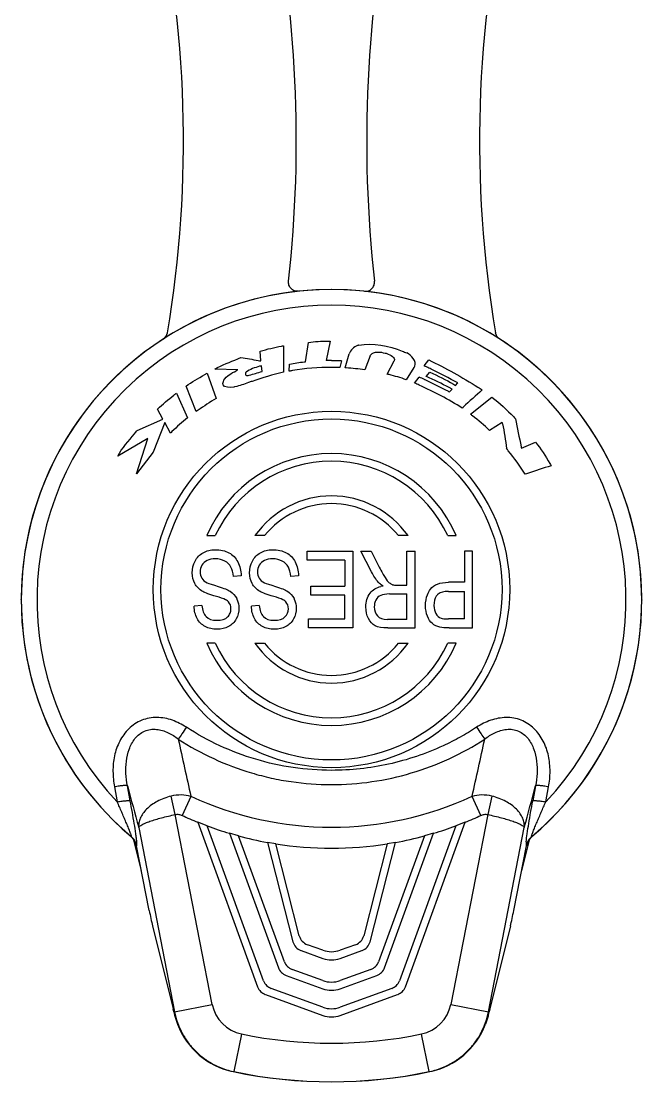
# Model space of a CAD drawing. Header units: millimetres. Extents: x 0 to 420, y 0 to 297.
# Drawn here: x 261.8 to 298.2, y 137.5 to 199.6 of the extents above; entities that cross this region are included whole.
import ezdxf

# ---------------------------------------------------------------- set-up
doc = ezdxf.new("R2010")
doc.units = ezdxf.units.MM
doc.header["$LTSCALE"] = 23.1
doc.layers.get('0').update_dxf_attribs({"linetype": 'CONTINUOUS'})
doc.layers.add('_24_IMPORT', color=7, linetype='CONTINUOUS')

msp = doc.modelspace()

# ---------------------------------------------------------------- linework, layer by layer
at = {"color": 7}
for p, q in [((272.732, 152.514), (272.175, 152.731)), ((272.175, 152.731), (275.68, 143.099)), ((284.32, 143.099), (287.825, 152.731)), ((287.825, 152.731), (287.268, 152.514)), ((276.031, 143.45), (272.732, 152.514)), ((274.564, 151.927), (274.03, 152.079)), ((274.03, 152.079), (276.892, 144.217)), ((283.108, 144.217), (285.97, 152.079)), ((287.268, 152.514), (283.969, 143.45)), ((285.97, 152.079), (285.436, 151.927)), ((277.243, 144.568), (274.564, 151.927)), ((276.736, 151.463), (276.25, 151.546)), ((276.25, 151.546), (277.741, 145.739)), ((278.117, 146.083), (276.736, 151.463)), ((283.264, 151.463), (281.883, 146.083)), ((282.259, 145.739), (283.75, 151.546)), ((285.436, 151.927), (282.757, 144.568)), ((283.75, 151.546), (283.264, 151.463)), ((278.216, 145.219), (279.497, 144.763)), ((279.497, 145.241), (278.592, 145.563)), ((281.408, 145.563), (280.503, 145.241)), ((280.503, 144.763), (281.784, 145.219)), ((279.487, 143.466), (277.691, 144.12)), ((282.309, 144.12), (280.513, 143.466)), ((277.34, 143.769), (279.487, 142.987)), ((280.513, 142.987), (282.66, 143.769)), ((279.487, 141.907), (276.48, 143.002)), ((283.52, 143.002), (280.513, 141.907)), ((276.129, 142.651), (279.487, 141.428)), ((280.513, 141.428), (283.871, 142.651))]:
    msp.add_line(p, q, dxfattribs=at)
at = {"color": 9}
for start, end in [(245.20314, 247.94153), (292.05847, 294.79686), (249.58702, 253.35085), (286.64915, 290.41298), (254.87816, 259.63206), (260.98752, 279.01248), (280.36794, 285.12184)]:
    msp.add_arc((280, 172.043), 20.837, start, end, dxfattribs=at)
at = {"color": 7}
for centre, radius, start, end in [((278.844, 146.27), 0.75, 194.4, 250.4), ((281.156, 146.27), 0.75, 289.6, 345.6), ((278.467, 145.926), 0.75, 194.4, 250.4), ((280, 146.654), 1.5, 250.4, 289.6), ((281.533, 145.926), 0.75, 289.6, 345.6), ((277.947, 144.825), 0.75, 200, 250), ((280, 146.176), 1.5, 250.4, 289.6), ((282.053, 144.825), 0.75, 290, 340), ((277.596, 144.474), 0.75, 200, 250), ((282.404, 144.474), 0.75, 290, 340), ((276.736, 143.706), 0.75, 200, 250), ((280, 144.876), 1.5, 250, 290), ((283.264, 143.706), 0.75, 290, 340), ((276.385, 143.355), 0.75, 200, 250), ((280, 144.397), 1.5, 250, 290), ((283.615, 143.355), 0.75, 290, 340), ((280, 143.317), 1.5, 250, 290), ((280, 142.838), 1.5, 250, 290)]:
    msp.add_arc(centre, radius, start, end, dxfattribs=at)
at = {"layer": '_24_IMPORT', "color": 7}
for p, q in [((277.198, 180.603), (277.191, 179.048)), ((278.485, 179.667), (278.648, 180.799)), ((279.925, 180.866), (279.685, 179.738)), ((275.872, 179.713), (275.824, 180.283)), ((280.796, 179.309), (281.041, 180.138)), ((282.27, 180.019), (281.945, 179.193)), ((275.934, 179.1), (275.899, 179.431)), ((277.526, 179.107), (277.543, 179.526)), ((280.591, 179.729), (280.483, 179.324)), ((283.259, 178.937), (283.659, 179.726)), ((284.823, 179.334), (284.375, 178.611)), ((285.419, 179.428), (285.691, 179.772)), ((272.732, 179.006), (273.247, 177.516)), ((274.521, 179.19), (273.178, 179.235)), ((284.865, 178.418), (285.128, 178.766)), ((285.548, 178.805), (285.754, 179.058)), ((272.073, 176.75), (271.49, 178.238)), ((285.448, 178.631), (285.465, 178.623)), ((287.253, 178.284), (287.387, 178.428)), ((270.929, 177.834), (271.571, 176.382)), ((286.895, 177.907), (287.051, 178.062)), ((288.123, 176.603), (289.386, 177.585)), ((270.14, 176.303), (269.817, 176.892)), ((268.634, 175.65), (270.14, 176.303)), ((270.243, 176.11), (269.573, 174.382)), ((270.572, 175.487), (270.243, 176.11)), ((289.978, 176.106), (289.247, 175.645)), ((269.247, 175.168), (267.495, 174.135)), ((268.589, 173.109), (269.247, 175.168)), ((269.573, 174.382), (268.589, 173.109)), ((291.107, 174.619), (291.926, 174.957)), ((272.701, 169.493), (273.194, 169.493)), ((276.085, 169.493), (275.522, 169.493)), ((284.478, 169.493), (283.915, 169.493)), ((286.806, 169.493), (287.299, 169.493)), ((278.567, 168.593), (281.254, 168.593)), ((278.567, 168.062), (278.567, 168.593)), ((281.254, 168.593), (281.254, 164.093)), ((281.715, 168.593), (282.315, 168.593)), ((282.342, 167.368), (281.715, 168.593)), ((282.315, 168.593), (282.791, 167.656)), ((284.412, 168.593), (284.888, 168.593)), ((284.412, 166.594), (284.412, 168.593)), ((284.888, 164.093), (284.888, 168.593)), ((288.25, 168.593), (287.774, 168.593)), ((287.774, 168.593), (287.774, 166.763)), ((288.25, 164.093), (288.25, 168.593)), ((280.777, 168.062), (278.567, 168.062)), ((280.777, 168.062), (280.777, 166.53)), ((274.717, 167.147), (274.267, 167.098)), ((278.071, 167.147), (277.622, 167.098)), ((278.786, 166.53), (280.777, 166.53)), ((278.786, 166.002), (278.786, 166.53)), ((283.859, 166.594), (284.412, 166.594)), ((287.774, 166.763), (286.85, 166.763)), ((280.777, 166.002), (278.786, 166.002)), ((280.777, 164.624), (280.777, 166.002)), ((283.388, 166.079), (284.412, 166.079)), ((284.412, 164.59), (284.412, 166.079)), ((286.843, 166.232), (287.774, 166.232)), ((287.774, 164.624), (287.774, 166.232)), ((272.416, 165.403), (271.959, 165.36)), ((275.77, 165.403), (275.314, 165.36)), ((278.651, 164.624), (280.777, 164.624)), ((278.651, 164.093), (278.651, 164.624)), ((284.412, 164.59), (283.272, 164.59)), ((287.774, 164.624), (286.853, 164.624)), ((281.254, 164.093), (278.651, 164.093)), ((283.292, 164.093), (284.888, 164.093)), ((286.892, 164.093), (288.25, 164.093)), ((273.194, 163.193), (272.701, 163.193)), ((275.522, 163.193), (276.085, 163.193)), ((283.915, 163.193), (284.478, 163.193)), ((287.299, 163.193), (286.806, 163.193)), ((268.885, 149.877), (268.46, 151.597)), ((291.54, 151.597), (291.115, 149.877)), ((269.336, 147.559), (268.599, 151.351)), ((290.664, 147.559), (291.401, 151.351)), ((269.531, 146.665), (270.733, 141.802)), ((290.469, 146.665), (289.267, 141.802))]:
    msp.add_line(p, q, dxfattribs=at)
at = {"layer": '_24_IMPORT', "color": 9}
for p, q in [((261.852, 165.743), (261.852, 165.766)), ((298.148, 165.743), (298.148, 165.719)), ((267.3, 154.795), (267.465, 153.919)), ((268.226, 153.977), (268.06, 154.861)), ((291.94, 154.861), (291.774, 153.977)), ((292.535, 153.919), (292.7, 154.795)), ((270.863, 153.176), (270.618, 154.254)), ((271.776, 154.242), (271.261, 153.127)), ((288.739, 153.127), (288.224, 154.242)), ((289.382, 154.254), (289.137, 153.176)), ((273.021, 142.069), (270.863, 153.176)), ((289.137, 153.176), (286.979, 142.069)), ((268.722, 152.424), (270.818, 141.641)), ((289.182, 141.641), (291.278, 152.424)), ((268.599, 151.351), (268.604, 151.354)), ((291.396, 151.354), (291.401, 151.351)), ((270.818, 141.641), (270.772, 141.639)), ((270.818, 141.641), (273.021, 142.07)), ((286.979, 142.07), (289.182, 141.641)), ((289.228, 141.639), (289.182, 141.641)), ((274.734, 140.338), (274.278, 138.135)), ((285.722, 138.135), (285.266, 140.338)), ((274.25, 138.135), (274.278, 138.135)), ((285.722, 138.135), (285.75, 138.135))]:
    msp.add_line(p, q, dxfattribs=at)
at = {"layer": '_24_IMPORT', "color": 7}
for radius in [10.425, 9.975]:
    msp.add_circle((280, 166.343), radius, dxfattribs=at)
for centre, radius, start, end in [((203.842, 192.588), 67.5, 350.42254, 13.09918), ((356.158, 192.584), 67.5, 166.89781, 189.57438), ((203.842, 192.588), 74.1, 353.63338, 11.8126), ((356.158, 192.584), 74.1, 168.1847, 186.36396), ((280, 165.743), 18.153, 310.1638, 229.8362), ((269.882, 181.445), 0.527, 302.74718, 350.38057), ((279.971, 167.377), 12.364, 89.86657, 91.32408), ((279.852, 159.483), 19.851, 88.17718, 89.57206), ((281.536, 169.799), 9.66, 66.11036, 68.16893), ((280, 166.343), 7.95, 23.34248, 156.65752), ((280, 166.343), 7.5, 24.83459, 155.16541), ((280, 166.343), 5.475, 35.12362, 144.87638), ((280, 166.343), 5.025, 38.81925, 141.18075), ((283.322, 164.781), 1.789, 99.56534, 103.97434), ((283.733, 167.096), 0.497, 249.20288, 253.8841), ((273.468, 165.321), 1.104, 22.44543, 26.73153), ((276.822, 165.321), 1.104, 22.44542, 26.73154), ((286.662, 165.589), 0.64, 137.93974, 146.32806), ((286.559, 165.681), 0.501, 130.28391, 137.88637), ((280, 166.343), 7.95, 203.34248, 336.65752), ((280, 166.343), 7.5, 204.83459, 335.16541), ((280, 166.343), 5.475, 215.12362, 324.87638), ((280, 166.343), 5.025, 218.81925, 321.18075), ((267.715, 151.177), 0.901, 37.73662, 50.20752), ((267.95, 151.47), 0.526, 13.90937, 49.43758), ((267.718, 151.179), 0.898, 11.00239, 37.74379), ((292.282, 151.179), 0.898, 142.24541, 169.01093), ((292.051, 151.47), 0.526, 130.56611, 166.08703), ((292.285, 151.178), 0.901, 129.79053, 142.25987), ((276.649, 143.013), 6.035, 193.15292, 195.70933), ((283.249, 143.039), 6.14, 344.3108, 346.8233), ((302.143, 138.62), 13.264, 166.11986, 166.84165), ((276.166, 142.875), 5.533, 195.693, 200.82732), ((275.154, 142.494), 4.452, 200.86763, 258.27457), ((284.846, 142.494), 4.452, 281.72266, 339.13348), ((280, 165.743), 28.2, 258.23411, 281.76543)]:
    msp.add_arc(centre, radius, start, end, dxfattribs=at)
at = {"layer": '_24_IMPORT', "color": 9}
for centre, radius, start, end in [((280, 165.743), 18.148, 0, 179.92581), ((280, 165.743), 17.232, 316.6731, 223.3269), ((280, 165.743), 18.148, 180, 229.86142), ((280, 165.743), 18.148, 310.13858, 359.92581), ((491.356, 204.402), 225.236, 191.99579, 192.86754), ((74.315, 203.152), 219.429, 347.12092, 348.01561), ((710.039, 273.609), 457.653, 195.03869, 195.35484), ((-169.176, 278.807), 477.484, 344.65172, 344.95473), ((280, 172.043), 19.608, 245.20314, 294.79686), ((267.72, 151.181), 0.901, 43.30665, 49.76874), ((267.715, 151.177), 0.907, 36.89207, 43.30861), ((292.28, 151.18), 0.901, 162.44042, 168.89191), ((292.281, 151.18), 0.902, 136.67425, 162.45833), ((292.28, 151.181), 0.901, 130.23126, 136.69219), ((275.179, 142.491), 2.198, 191.05544, 258.34444), ((284.821, 142.491), 2.198, 281.65771, 348.94738), ((280, 165.743), 25.944, 258.29084, 281.7098), ((280, 165.743), 28.194, 258.2896, 281.7104)]:
    msp.add_arc(centre, radius, start, end, dxfattribs=at)
at = {"layer": '_24_IMPORT', "color": 7}
for centre, major_axis, start_param, end_param in [((269.443, 147.559), (-0.293, 1.5), 1.557391, 2.195835), ((290.557, 147.559), (0.293, 1.5), -2.195835, -1.557391), ((270.821, 140.908), (-0.293, 1.5), -1.074837, -0.945757)]:
    msp.add_ellipse(centre, major_axis=major_axis, ratio=0.06863, start_param=start_param, end_param=end_param, dxfattribs=at)
for points, knots in [([(278.064, 183.792), (277.987, 183.784), (277.827, 183.804), (277.623, 183.93), (277.496, 184.134), (277.477, 184.294), (277.485, 184.371)], [0, 0, 0, 0, 0.250062, 0.500021, 0.74997, 1, 1, 1, 1]), ([(281.936, 183.792), (282.013, 183.784), (282.173, 183.802), (282.377, 183.93), (282.505, 184.133), (282.523, 184.294), (282.514, 184.371)], [0, 0, 0, 0, 0.250089, 0.500037, 0.749963, 1, 1, 1, 1]), ([(289.833, 181.002), (289.772, 181.041), (289.666, 181.147), (289.61, 181.286), (289.598, 181.357)], [0, 0, 0, 0, 0.500023, 1, 1, 1, 1]), ([(275.824, 180.283), (276.234, 180.409), (276.694, 180.513), (277.157, 180.597), (277.198, 180.603)], [0, 0, 0, 0, 0.912515, 1, 1, 1, 1]), ([(278.648, 180.799), (279.022, 180.864), (279.452, 180.865), (279.879, 180.867), (279.925, 180.866)], [0, 0, 0, 0, 0.891005, 1, 1, 1, 1]), ([(281.592, 180.633), (281.587, 180.632), (281.56, 180.627), (281.323, 180.549), (281.105, 180.35), (281.041, 180.138)], [0, 0, 0, 0, 0.019502, 0.112613, 1, 1, 1, 1]), ([(281.592, 180.633), (282.433, 180.799), (283.435, 180.568), (284.316, 180.218), (284.401, 180.178)], [0, 0, 0, 0, 0.901393, 1, 1, 1, 1]), ([(282.27, 180.019), (282.276, 180.038), (282.447, 180.295), (282.865, 180.243), (283.136, 180.171)], [0, 0, 0, 0, 0.066309, 1, 1, 1, 1]), ([(283.136, 180.171), (283.172, 180.165), (283.386, 180.121), (283.76, 179.895), (283.659, 179.726)], [0, 0, 0, 0, 0.158865, 1, 1, 1, 1]), ([(284.823, 179.334), (284.844, 179.358), (285.029, 179.645), (284.674, 180.055), (284.401, 180.178)], [0, 0, 0, 0, 0.094819, 1, 1, 1, 1]), ([(273.178, 179.235), (273.606, 179.473), (274.123, 179.674), (274.635, 179.883), (274.694, 179.907)], [0, 0, 0, 0, 0.885351, 1, 1, 1, 1]), ([(274.694, 179.907), (275.037, 179.87), (275.428, 179.79), (275.82, 179.722), (275.872, 179.713)], [0, 0, 0, 0, 0.867742, 1, 1, 1, 1]), ([(275.899, 179.431), (275.864, 179.422), (275.552, 179.331), (275.221, 179.237), (274.998, 179.05)], [0, 0, 0, 0, 0.111352, 1, 1, 1, 1]), ([(280, 179.333), (279.235, 179.339), (278.401, 179.291), (277.588, 179.124), (277.526, 179.107)], [0, 0, 0, 0, 0.921589, 1, 1, 1, 1]), ([(277.543, 179.526), (277.831, 179.583), (278.146, 179.632), (278.462, 179.665), (278.485, 179.667)], [0, 0, 0, 0, 0.924588, 1, 1, 1, 1]), ([(280, 179.741), (280.171, 179.741), (280.368, 179.737), (280.565, 179.73), (280.591, 179.729)], [0, 0, 0, 0, 0.867246, 1, 1, 1, 1]), ([(285.837, 179.229), (285.744, 179.274), (285.604, 179.341), (285.465, 179.407), (285.419, 179.428)], [0, 0, 0, 0, 0.673307, 1, 1, 1, 1]), ([(285.691, 179.772), (286.681, 179.299), (287.728, 178.711), (288.739, 178.071), (288.822, 178.016)], [0, 0, 0, 0, 0.916817, 1, 1, 1, 1]), ([(271.49, 178.238), (271.84, 178.486), (272.264, 178.728), (272.682, 178.977), (272.732, 179.006)], [0, 0, 0, 0, 0.880552, 1, 1, 1, 1]), ([(273.706, 178.579), (273.858, 178.84), (274.187, 179.017), (274.487, 179.174), (274.521, 179.19)], [0, 0, 0, 0, 0.888149, 1, 1, 1, 1]), ([(274.998, 179.05), (274.959, 179.011), (274.938, 178.81), (275.118, 178.871), (275.185, 178.881)], [0, 0, 0, 0, 0.45278, 1, 1, 1, 1]), ([(277.191, 179.048), (276.566, 178.917), (275.888, 178.701), (275.217, 178.474), (275.15, 178.45)], [0, 0, 0, 0, 0.900063, 1, 1, 1, 1]), ([(281.945, 179.193), (281.587, 179.241), (281.205, 179.286), (280.82, 179.308), (280.796, 179.309)], [0, 0, 0, 0, 0.937921, 1, 1, 1, 1]), ([(284.375, 178.611), (284.045, 178.731), (283.67, 178.835), (283.294, 178.929), (283.259, 178.937)], [0, 0, 0, 0, 0.905846, 1, 1, 1, 1]), ([(287.051, 178.062), (286.618, 178.303), (286.11, 178.539), (285.605, 178.778), (285.548, 178.805)], [0, 0, 0, 0, 0.886304, 1, 1, 1, 1]), ([(285.754, 179.058), (286.226, 178.847), (286.728, 178.59), (287.214, 178.308), (287.253, 178.284)], [0, 0, 0, 0, 0.919589, 1, 1, 1, 1]), ([(274.284, 178.184), (274.072, 178.148), (273.559, 178.135), (273.661, 178.505), (273.706, 178.579)], [0, 0, 0, 0, 0.713251, 1, 1, 1, 1]), ([(275.15, 178.45), (274.891, 178.347), (274.601, 178.255), (274.307, 178.188), (274.284, 178.184)], [0, 0, 0, 0, 0.92353, 1, 1, 1, 1]), ([(287.649, 176.947), (286.856, 177.471), (285.912, 177.943), (284.956, 178.378), (284.865, 178.418)], [0, 0, 0, 0, 0.905118, 1, 1, 1, 1]), ([(285.465, 178.623), (285.889, 178.435), (286.363, 178.188), (286.834, 177.939), (286.895, 177.907)], [0, 0, 0, 0, 0.870184, 1, 1, 1, 1]), ([(269.817, 176.892), (270.116, 177.191), (270.506, 177.486), (270.881, 177.794), (270.929, 177.834)], [0, 0, 0, 0, 0.871319, 1, 1, 1, 1]), ([(273.247, 177.516), (272.888, 177.299), (272.5, 177.039), (272.113, 176.777), (272.073, 176.75)], [0, 0, 0, 0, 0.897234, 1, 1, 1, 1]), ([(288.822, 178.016), (288.445, 177.688), (288.048, 177.338), (287.669, 176.968), (287.649, 176.947)], [0, 0, 0, 0, 0.946045, 1, 1, 1, 1]), ([(289.386, 177.585), (289.843, 177.242), (290.306, 176.822), (290.726, 176.364), (290.759, 176.326)], [0, 0, 0, 0, 0.919478, 1, 1, 1, 1]), ([(271.571, 176.382), (271.255, 176.132), (270.926, 175.827), (270.603, 175.518), (270.572, 175.487)], [0, 0, 0, 0, 0.900784, 1, 1, 1, 1]), ([(289.247, 175.645), (288.935, 175.956), (288.55, 176.265), (288.164, 176.571), (288.123, 176.603)], [0, 0, 0, 0, 0.894734, 1, 1, 1, 1]), ([(290.759, 176.326), (290.871, 175.784), (290.988, 175.215), (291.102, 174.645), (291.107, 174.619)], [0, 0, 0, 0, 0.954033, 1, 1, 1, 1]), ([(267.495, 174.135), (267.74, 174.624), (268.191, 175.088), (268.581, 175.584), (268.634, 175.65)], [0, 0, 0, 0, 0.866565, 1, 1, 1, 1]), ([(289.978, 176.106), (289.985, 176.084), (290.113, 175.585), (290.178, 175.073), (290.241, 174.586)], [0, 0, 0, 0, 0.045498, 1, 1, 1, 1]), ([(291.334, 173.092), (291.029, 173.567), (290.663, 174.066), (290.275, 174.545), (290.241, 174.586)], [0, 0, 0, 0, 0.915388, 1, 1, 1, 1]), ([(291.926, 174.957), (292.25, 174.575), (292.551, 174.106), (292.827, 173.627), (292.852, 173.581)], [0, 0, 0, 0, 0.906174, 1, 1, 1, 1]), ([(292.852, 173.581), (292.388, 173.44), (291.882, 173.276), (291.378, 173.107), (291.334, 173.092)], [0, 0, 0, 0, 0.911519, 1, 1, 1, 1]), ([(268.292, 151.87), (268.292, 151.87), (268.296, 151.87), (268.299, 151.868), (268.301, 151.869)], [0, 0, 0, 0, 0.208966, 1, 1, 1, 1]), ([(291.699, 151.869), (291.699, 151.869), (291.703, 151.869), (291.706, 151.87), (291.708, 151.87)], [0, 0, 0, 0, 0.208801, 1, 1, 1, 1]), ([(289.161, 141.379), (289.138, 141.3), (289.089, 141.142), (289.035, 140.986), (289.005, 140.908)], [0, 0, 0, 0, 0.494084, 1, 1, 1, 1])]:
    msp.add_open_spline(points, degree=3, knots=knots, dxfattribs=at)
for points in [[(275.185, 178.881), (275.437, 178.946), (275.687, 179.019), (275.934, 179.1)], [(287.387, 178.428), (286.875, 178.704), (286.36, 178.974), (285.837, 179.229)], [(272.016, 167.999), (272.126, 168.212), (272.283, 168.378), (272.49, 168.493)], [(272.49, 168.493), (272.696, 168.608), (272.927, 168.669), (273.182, 168.669)], [(273.182, 168.669), (273.509, 168.669), (273.781, 168.608), (274.002, 168.491)], [(274.002, 168.491), (274.223, 168.375), (274.395, 168.197), (274.52, 167.957)], [(275.371, 167.999), (275.481, 168.212), (275.638, 168.378), (275.844, 168.493)], [(275.844, 168.493), (276.05, 168.608), (276.281, 168.669), (276.536, 168.669)], [(276.536, 168.669), (276.863, 168.669), (277.136, 168.608), (277.357, 168.491)], [(277.357, 168.491), (277.578, 168.375), (277.75, 168.197), (277.875, 167.957)], [(271.851, 167.322), (271.851, 167.561), (271.908, 167.788), (272.016, 167.999)], [(272.413, 167.758), (272.345, 167.641), (272.31, 167.512), (272.31, 167.371)], [(272.723, 168.033), (272.585, 167.966), (272.482, 167.874), (272.413, 167.758)], [(273.204, 168.135), (273.022, 168.135), (272.863, 168.101), (272.723, 168.033)], [(273.757, 168.004), (273.595, 168.092), (273.41, 168.135), (273.204, 168.135)], [(274.12, 167.653), (274.042, 167.798), (273.921, 167.914), (273.757, 168.004)], [(274.267, 167.098), (274.248, 167.325), (274.199, 167.509), (274.12, 167.653)], [(274.52, 167.957), (274.646, 167.718), (274.712, 167.448), (274.717, 167.147)], [(275.206, 167.322), (275.206, 167.561), (275.262, 167.788), (275.371, 167.999)], [(275.768, 167.758), (275.699, 167.641), (275.665, 167.512), (275.665, 167.371)], [(276.077, 168.033), (275.94, 167.966), (275.837, 167.874), (275.768, 167.758)], [(276.559, 168.135), (276.377, 168.135), (276.217, 168.101), (276.077, 168.033)], [(277.111, 168.004), (276.949, 168.092), (276.765, 168.135), (276.559, 168.135)], [(277.475, 167.653), (277.396, 167.798), (277.276, 167.914), (277.111, 168.004)], [(277.622, 167.098), (277.602, 167.325), (277.553, 167.509), (277.475, 167.653)], [(277.875, 167.957), (278, 167.718), (278.066, 167.448), (278.071, 167.147)], [(282.791, 167.656), (282.929, 167.385), (283.046, 167.181), (283.136, 167.038)], [(272.002, 166.684), (271.903, 166.867), (271.851, 167.082), (271.851, 167.322)], [(272.31, 167.371), (272.31, 167.23), (272.345, 167.107), (272.409, 167.003)], [(272.409, 167.003), (272.475, 166.898), (272.583, 166.809), (272.733, 166.737)], [(275.356, 166.684), (275.257, 166.867), (275.206, 167.082), (275.206, 167.322)], [(275.665, 167.371), (275.665, 167.23), (275.699, 167.107), (275.764, 167.003)], [(275.764, 167.003), (275.829, 166.898), (275.937, 166.809), (276.087, 166.737)], [(282.738, 166.77), (282.6, 166.929), (282.467, 167.128), (282.342, 167.368)], [(283.136, 167.038), (283.226, 166.895), (283.307, 166.794), (283.379, 166.737)], [(272.466, 166.225), (272.256, 166.346), (272.102, 166.499), (272.002, 166.684)], [(272.733, 166.737), (272.831, 166.689), (273.045, 166.616), (273.374, 166.518)], [(273.374, 166.518), (273.705, 166.419), (273.936, 166.324), (274.069, 166.237)], [(275.82, 166.225), (275.611, 166.346), (275.456, 166.499), (275.356, 166.684)], [(276.087, 166.737), (276.185, 166.689), (276.399, 166.616), (276.728, 166.518)], [(276.728, 166.518), (277.06, 166.419), (277.29, 166.324), (277.424, 166.237)], [(282.258, 166.128), (282.334, 166.228), (282.428, 166.311), (282.54, 166.378)], [(282.54, 166.378), (282.642, 166.438), (282.758, 166.484), (282.89, 166.517)], [(282.915, 166.617), (282.842, 166.668), (282.783, 166.719), (282.738, 166.77)], [(283.024, 166.545), (282.985, 166.569), (282.948, 166.593), (282.915, 166.617)], [(283.379, 166.737), (283.437, 166.69), (283.496, 166.655), (283.556, 166.632)], [(283.595, 166.619), (283.616, 166.613), (283.644, 166.607), (283.678, 166.603)], [(283.678, 166.603), (283.726, 166.597), (283.787, 166.594), (283.859, 166.594)], [(285.612, 166.031), (285.658, 166.152), (285.719, 166.264), (285.795, 166.366)], [(285.795, 166.366), (285.991, 166.631), (286.342, 166.763), (286.85, 166.763)], [(273.263, 165.937), (272.875, 166.048), (272.61, 166.143), (272.466, 166.225)], [(273.799, 165.743), (273.674, 165.806), (273.495, 165.871), (273.263, 165.937)], [(273.981, 165.616), (273.944, 165.657), (273.884, 165.7), (273.799, 165.743)], [(274.069, 166.237), (274.24, 166.125), (274.371, 165.983), (274.454, 165.818)], [(274.488, 165.743), (274.549, 165.596), (274.579, 165.434), (274.579, 165.256)], [(276.618, 165.937), (276.23, 166.048), (275.964, 166.143), (275.82, 166.225)], [(277.154, 165.743), (277.028, 165.806), (276.85, 165.871), (276.618, 165.937)], [(277.335, 165.616), (277.298, 165.657), (277.238, 165.7), (277.154, 165.743)], [(277.424, 166.237), (277.595, 166.125), (277.725, 165.983), (277.809, 165.818)], [(277.843, 165.743), (277.903, 165.596), (277.934, 165.434), (277.934, 165.256)], [(282.01, 165.32), (282.01, 165.64), (282.094, 165.91), (282.258, 166.128)], [(282.597, 165.726), (282.533, 165.603), (282.501, 165.468), (282.501, 165.32)], [(282.877, 165.996), (282.754, 165.94), (282.661, 165.848), (282.597, 165.726)], [(283.388, 166.079), (283.172, 166.079), (283, 166.051), (282.877, 165.996)], [(285.502, 165.394), (285.502, 165.629), (285.539, 165.841), (285.612, 166.031)], [(286.13, 165.943), (286.04, 165.808), (285.993, 165.631), (285.993, 165.412)], [(286.843, 166.232), (286.571, 166.232), (286.368, 166.177), (286.235, 166.064)], [(272.137, 164.652), (272.028, 164.86), (271.969, 165.096), (271.959, 165.36)], [(272.416, 165.403), (272.44, 165.121), (272.524, 164.906), (272.667, 164.76)], [(274.12, 165.216), (274.12, 165.379), (274.073, 165.511), (273.981, 165.616)], [(274.068, 164.949), (274.103, 165.031), (274.12, 165.12), (274.12, 165.216)], [(274.579, 165.256), (274.579, 165.029), (274.528, 164.817), (274.425, 164.621)], [(275.491, 164.652), (275.382, 164.86), (275.323, 165.096), (275.314, 165.36)], [(275.77, 165.403), (275.795, 165.121), (275.878, 164.906), (276.021, 164.76)], [(277.278, 164.74), (277.411, 164.872), (277.475, 165.032), (277.475, 165.216)], [(277.475, 165.216), (277.475, 165.379), (277.428, 165.511), (277.335, 165.616)], [(277.934, 165.256), (277.934, 165.029), (277.882, 164.817), (277.779, 164.621)], [(282.161, 164.643), (282.062, 164.848), (282.01, 165.075), (282.01, 165.32)], [(282.501, 165.32), (282.501, 165.109), (282.565, 164.934), (282.689, 164.796)], [(285.613, 164.78), (285.539, 164.967), (285.502, 165.173), (285.502, 165.394)], [(285.993, 165.412), (285.993, 165.225), (286.033, 165.066), (286.109, 164.931)], [(272.607, 164.178), (272.404, 164.286), (272.246, 164.442), (272.137, 164.652)], [(272.667, 164.76), (272.809, 164.614), (273.018, 164.541), (273.293, 164.541)], [(273.293, 164.541), (273.582, 164.541), (273.791, 164.608), (273.924, 164.74)], [(273.924, 164.74), (273.987, 164.804), (274.035, 164.873), (274.068, 164.949)], [(274.425, 164.621), (274.321, 164.424), (274.172, 164.274), (273.973, 164.17)], [(275.962, 164.178), (275.758, 164.286), (275.601, 164.442), (275.491, 164.652)], [(276.021, 164.76), (276.163, 164.614), (276.372, 164.541), (276.647, 164.541)], [(276.647, 164.541), (276.937, 164.541), (277.145, 164.608), (277.278, 164.74)], [(277.779, 164.621), (277.676, 164.424), (277.526, 164.274), (277.327, 164.17)], [(282.56, 164.215), (282.393, 164.295), (282.261, 164.439), (282.161, 164.643)], [(282.689, 164.796), (282.811, 164.66), (283.007, 164.59), (283.272, 164.59)], [(285.9, 164.348), (285.782, 164.452), (285.686, 164.596), (285.613, 164.78)], [(286.109, 164.931), (286.185, 164.795), (286.285, 164.706), (286.409, 164.666)], [(286.409, 164.666), (286.489, 164.639), (286.637, 164.624), (286.853, 164.624)], [(273.312, 164.016), (273.047, 164.016), (272.811, 164.071), (272.607, 164.178)], [(273.973, 164.17), (273.776, 164.068), (273.555, 164.016), (273.312, 164.016)], [(276.667, 164.016), (276.401, 164.016), (276.166, 164.071), (275.962, 164.178)], [(277.327, 164.17), (277.131, 164.068), (276.91, 164.016), (276.667, 164.016)], [(283.292, 164.093), (282.973, 164.093), (282.727, 164.136), (282.56, 164.215)], [(286.344, 164.135), (286.168, 164.172), (286.02, 164.243), (285.9, 164.348)], [(286.892, 164.093), (286.654, 164.093), (286.472, 164.108), (286.344, 164.135)]]:
    msp.add_open_spline(points, degree=3, dxfattribs=at)
at = {"layer": '_24_IMPORT', "color": 9}
for points, knots in [([(271.508, 158.287), (271.247, 158.443), (270.841, 158.665), (270.248, 158.821), (269.792, 158.866), (269.334, 158.834), (268.894, 158.706), (268.49, 158.49), (268.019, 158.106), (267.568, 157.482), (267.318, 156.759), (267.225, 156.159), (267.202, 155.551), (267.253, 155.095), (267.3, 154.795)], [0, 0, 0, 0, 0.125615, 0.188366, 0.251142, 0.313707, 0.37611, 0.438529, 0.500876, 0.625148, 0.749673, 0.812201, 0.874763, 1, 1, 1, 1]), ([(292.7, 154.795), (292.756, 155.095), (292.815, 155.705), (292.727, 156.619), (292.43, 157.493), (291.886, 158.236), (291.245, 158.67), (290.663, 158.833), (290.057, 158.876), (289.299, 158.728), (288.748, 158.454), (288.492, 158.287)], [0, 0, 0, 0, 0.125741, 0.251145, 0.3763, 0.501444, 0.624759, 0.686962, 0.748978, 0.873801, 1, 1, 1, 1]), ([(271.508, 158.286), (271.423, 158.154), (271.268, 157.92), (271.11, 157.688), (271.039, 157.588)], [0, 0, 0, 0, 0.561736, 1, 1, 1, 1]), ([(279.997, 155.763), (279.25, 155.763), (277.752, 155.871), (275.553, 156.355), (273.448, 157.15), (272.136, 157.88), (271.508, 158.287)], [0, 0, 0, 0, 0.250048, 0.500089, 0.750089, 1, 1, 1, 1]), ([(288.492, 158.287), (288.181, 158.078), (287.539, 157.691), (286.367, 157.105), (284.974, 156.548), (283.349, 156.095), (281.683, 155.823), (280.559, 155.763), (279.997, 155.763)], [0, 0, 0, 0, 0.124902, 0.249967, 0.437445, 0.624887, 0.812443, 1, 1, 1, 1]), ([(288.492, 158.287), (288.577, 158.154), (288.732, 157.92), (288.89, 157.688), (288.961, 157.588)], [0, 0, 0, 0, 0.561775, 1, 1, 1, 1]), ([(268.06, 154.861), (268.013, 155.096), (267.955, 155.573), (267.977, 156.294), (268.13, 157), (268.409, 157.543), (268.749, 157.885), (269.059, 158.073), (269.407, 158.168), (269.764, 158.171), (270.113, 158.101), (270.555, 157.931), (270.854, 157.735), (271.039, 157.588)], [0, 0, 0, 0, 0.125609, 0.251365, 0.377086, 0.502632, 0.565447, 0.628126, 0.690441, 0.75251, 0.814409, 0.876258, 1, 1, 1, 1]), ([(288.961, 157.588), (289.147, 157.734), (289.446, 157.93), (289.888, 158.1), (290.237, 158.171), (290.595, 158.169), (290.942, 158.071), (291.252, 157.885), (291.507, 157.628), (291.703, 157.324), (291.895, 156.884), (292.022, 156.293), (292.045, 155.573), (291.987, 155.096), (291.94, 154.861)], [0, 0, 0, 0, 0.123758, 0.185584, 0.247536, 0.30955, 0.371935, 0.434519, 0.497255, 0.560204, 0.623133, 0.748793, 0.874451, 1, 1, 1, 1]), ([(271.038, 157.588), (271.698, 157.159), (273.086, 156.395), (274.938, 155.696), (276.467, 155.299), (278.021, 155.016), (279.998, 154.876), (282.368, 155.043), (284.69, 155.554), (286.912, 156.391), (288.301, 157.158), (288.961, 157.588)], [0, 0, 0, 0, 0.124739, 0.249927, 0.312372, 0.374758, 0.499911, 0.625043, 0.749793, 0.875129, 1, 1, 1, 1]), ([(268.06, 154.861), (268.057, 154.864), (268.049, 154.868), (268.024, 154.873), (267.977, 154.875), (267.906, 154.873), (267.814, 154.867), (267.704, 154.855), (267.53, 154.833), (267.394, 154.811), (267.3, 154.795)], [0, 0, 0, 0, 0.014276, 0.035648, 0.100698, 0.194709, 0.315822, 0.4615, 0.62735, 1, 1, 1, 1]), ([(292.7, 154.795), (292.606, 154.811), (292.47, 154.833), (292.296, 154.855), (292.186, 154.867), (292.094, 154.873), (292.023, 154.875), (291.976, 154.873), (291.951, 154.868), (291.943, 154.864), (291.94, 154.861)], [0, 0, 0, 0, 0.37265, 0.5385, 0.684178, 0.805291, 0.899302, 0.964352, 0.985724, 1, 1, 1, 1]), ([(267.465, 153.919), (267.559, 153.935), (267.695, 153.956), (267.868, 153.977), (267.979, 153.988), (268.071, 153.993), (268.143, 153.994), (268.192, 153.989), (268.219, 153.983), (268.226, 153.977)], [0, 0, 0, 0, 0.371961, 0.537553, 0.683065, 0.804134, 0.898269, 0.963698, 1, 1, 1, 1]), ([(268.301, 151.869), (268.304, 151.871), (268.303, 151.883), (268.301, 151.903), (268.292, 151.935), (268.279, 151.975), (268.263, 152.022), (268.236, 152.095), (268.199, 152.195), (268.15, 152.323), (268.095, 152.457), (268.037, 152.596), (267.956, 152.786), (267.851, 153.029), (267.724, 153.323), (267.595, 153.62), (267.508, 153.819), (267.465, 153.919)], [0, 0, 0, 0, 0.004518, 0.014048, 0.028788, 0.048169, 0.071072, 0.096521, 0.153248, 0.215388, 0.281167, 0.349377, 0.419147, 0.561706, 0.706674, 0.852977, 1, 1, 1, 1]), ([(268.609, 151.584), (268.603, 151.656), (268.586, 151.813), (268.538, 152.171), (268.459, 152.673), (268.348, 153.313), (268.268, 153.753), (268.226, 153.977)], [0, 0, 0, 0, 0.088881, 0.196464, 0.445883, 0.718158, 1, 1, 1, 1]), ([(270.618, 154.254), (270.476, 154.22), (270.199, 154.134), (269.699, 153.909), (269.27, 153.607), (268.959, 153.243), (268.803, 152.971), (268.72, 152.696), (268.713, 152.512), (268.722, 152.424)], [0, 0, 0, 0, 0.154353, 0.305019, 0.578798, 0.69905, 0.807875, 0.907154, 1, 1, 1, 1]), ([(271.776, 154.242), (271.594, 154.291), (271.205, 154.345), (270.813, 154.301), (270.618, 154.254)], [0, 0, 0, 0, 0.483989, 1, 1, 1, 1]), ([(289.382, 154.254), (289.187, 154.301), (288.795, 154.345), (288.406, 154.291), (288.224, 154.242)], [0, 0, 0, 0, 0.516011, 1, 1, 1, 1]), ([(291.278, 152.424), (291.287, 152.511), (291.28, 152.695), (291.197, 152.97), (291.042, 153.242), (290.731, 153.606), (290.302, 153.908), (289.801, 154.134), (289.524, 154.22), (289.382, 154.254)], [0, 0, 0, 0, 0.092503, 0.191465, 0.300255, 0.420556, 0.69468, 0.845494, 1, 1, 1, 1]), ([(291.391, 151.584), (291.404, 151.742), (291.452, 152.1), (291.541, 152.673), (291.652, 153.312), (291.732, 153.753), (291.774, 153.977)], [0, 0, 0, 0, 0.196615, 0.445814, 0.718037, 1, 1, 1, 1]), ([(291.699, 151.869), (291.697, 151.872), (291.697, 151.883), (291.7, 151.903), (291.708, 151.935), (291.721, 151.975), (291.737, 152.022), (291.764, 152.095), (291.801, 152.195), (291.85, 152.323), (291.905, 152.457), (291.963, 152.596), (292.044, 152.787), (292.149, 153.029), (292.276, 153.323), (292.405, 153.62), (292.492, 153.819), (292.535, 153.919)], [0, 0, 0, 0, 0.004592, 0.014073, 0.028733, 0.04812, 0.071084, 0.09656, 0.153232, 0.215369, 0.281161, 0.34937, 0.419139, 0.5617, 0.706669, 0.852974, 1, 1, 1, 1]), ([(291.774, 153.977), (291.781, 153.983), (291.808, 153.989), (291.857, 153.994), (291.929, 153.993), (292.021, 153.988), (292.132, 153.977), (292.305, 153.956), (292.441, 153.935), (292.535, 153.919)], [0, 0, 0, 0, 0.036302, 0.101731, 0.195866, 0.316935, 0.462447, 0.628039, 1, 1, 1, 1]), ([(268.722, 152.424), (268.725, 152.437), (268.741, 152.464), (268.8, 152.521), (268.924, 152.596), (269.125, 152.689), (269.285, 152.749), (269.376, 152.781)], [0, 0, 0, 0, 0.05121, 0.120844, 0.324481, 0.618503, 1, 1, 1, 1]), ([(269.376, 152.781), (269.598, 152.859), (270.09, 153.004), (270.59, 153.12), (270.862, 153.176)], [0, 0, 0, 0, 0.457897, 1, 1, 1, 1]), ([(270.863, 153.176), (270.929, 153.191), (271.068, 153.196), (271.199, 153.155), (271.261, 153.127)], [0, 0, 0, 0, 0.499803, 1, 1, 1, 1]), ([(288.739, 153.127), (288.801, 153.155), (288.932, 153.196), (289.071, 153.191), (289.137, 153.176)], [0, 0, 0, 0, 0.500197, 1, 1, 1, 1]), ([(289.138, 153.176), (289.41, 153.12), (289.91, 153.004), (290.402, 152.859), (290.624, 152.781)], [0, 0, 0, 0, 0.54195, 1, 1, 1, 1]), ([(290.624, 152.781), (290.715, 152.749), (290.875, 152.689), (291.077, 152.596), (291.2, 152.521), (291.259, 152.464), (291.275, 152.437), (291.278, 152.424)], [0, 0, 0, 0, 0.382218, 0.676376, 0.879521, 0.948823, 1, 1, 1, 1]), ([(268.604, 151.354), (268.607, 151.355), (268.611, 151.362), (268.616, 151.385), (268.617, 151.43), (268.615, 151.5), (268.611, 151.554), (268.609, 151.584)], [0, 0, 0, 0, 0.037588, 0.099697, 0.303194, 0.606864, 1, 1, 1, 1]), ([(291.391, 151.584), (291.389, 151.554), (291.385, 151.5), (291.383, 151.43), (291.384, 151.385), (291.389, 151.362), (291.393, 151.355), (291.396, 151.354)], [0, 0, 0, 0, 0.393138, 0.696808, 0.900304, 0.962412, 1, 1, 1, 1]), ([(270.818, 141.641), (270.901, 141.215), (271.122, 140.59), (271.583, 139.851), (272.009, 139.354), (272.5, 138.922), (273.232, 138.452), (273.853, 138.223), (274.278, 138.135)], [0, 0, 0, 0, 0.250097, 0.375028, 0.500338, 0.625619, 0.750407, 1, 1, 1, 1]), ([(285.722, 138.135), (286.147, 138.224), (286.768, 138.453), (287.5, 138.922), (287.992, 139.354), (288.417, 139.851), (288.879, 140.59), (289.099, 141.215), (289.182, 141.641)], [0, 0, 0, 0, 0.249669, 0.374447, 0.499694, 0.625027, 0.749953, 1, 1, 1, 1])]:
    msp.add_open_spline(points, degree=3, knots=knots, dxfattribs=at)
msp.add_open_spline([(268.604, 151.354), (268.578, 151.485), (268.521, 151.614), (268.44, 151.721)], degree=3, dxfattribs=at)

doc.saveas('drawing.dxf')
